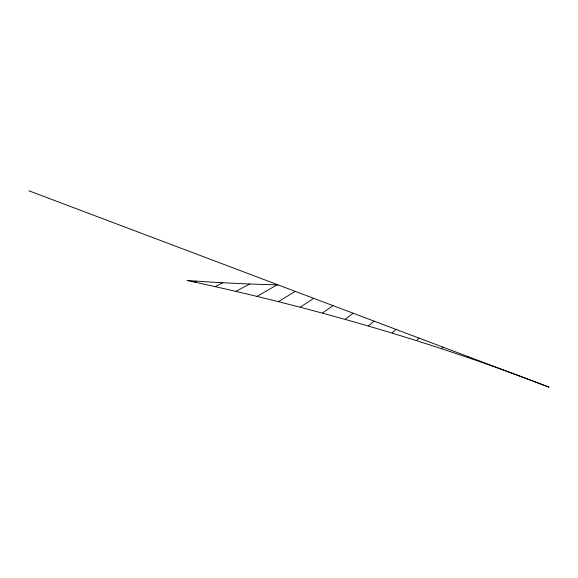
<?xml version="1.0" encoding="UTF-8"?>
<svg xmlns="http://www.w3.org/2000/svg" width="578" height="578" viewBox="0 0 578 578"><rect width="100%" height="100%" fill="white"/><g stroke="black" fill="none" stroke-linecap="round" stroke-linejoin="round"><path stroke-width="0.87" d="M467.66 357.182L468.108 356.626M441.758 348.462L442.958 347.132M416.651 340.37L418.956 338.065M392.26 332.827L396.024 329.409M368.504 325.775L374.096 321.13M345.312 319.164L353.115 313.204M322.632 312.944L333.007 305.618M300.408 307.084L313.724 298.335M278.596 301.543L295.221 291.348M257.152 296.304L277.1 284.831M236.041 291.326L249.631 283.979M215.233 286.601L222.805 282.743M194.692 282.107L196.665 281.154M28.9 190.791L549.1 387.209C431.643 341.584 310.234 306.81 187.055 280.482A277.194 41.681 3.2 0 0 278.025 284.853"/></g></svg>
